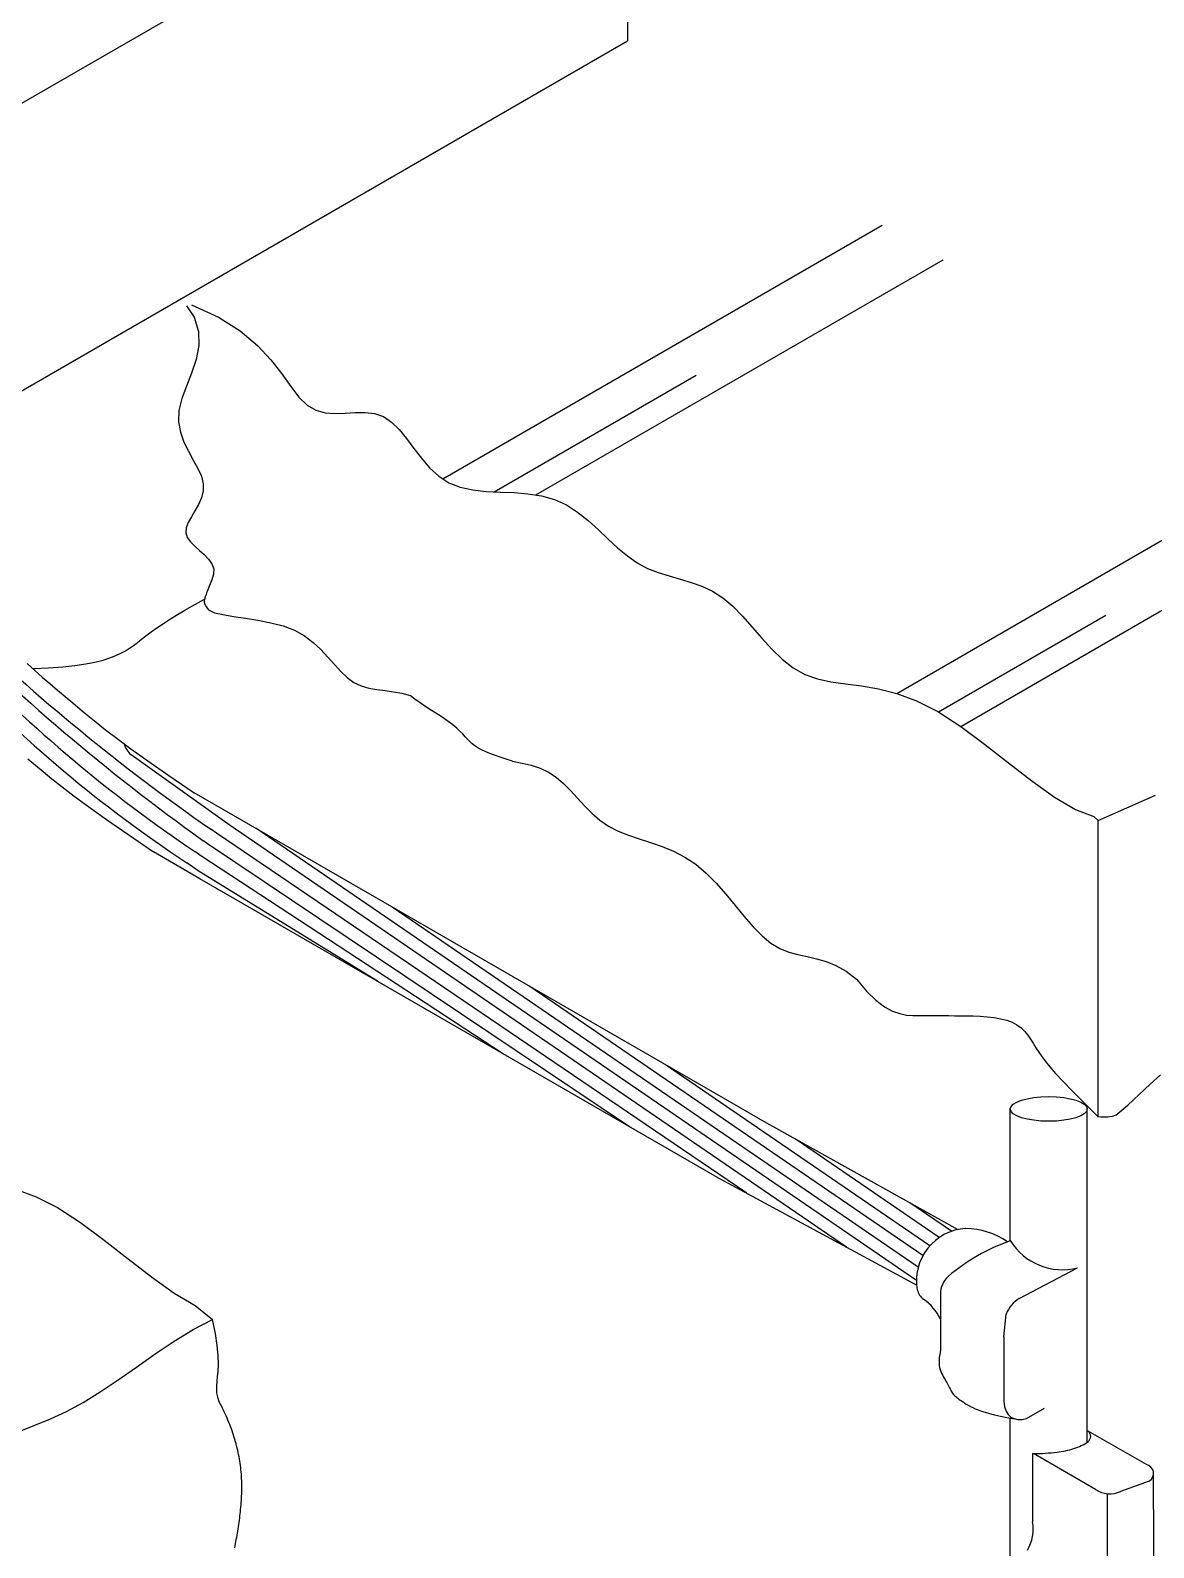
# Model space of a CAD drawing. Header units: millimetres. Extents: x -5321.6 to -5305.5, y -4645.7 to -4625.9.
# Drawn here: x -5314.468 to -5311.514, y -4640.977 to -4636.986 of the extents above; entities that cross this region are included whole.
import ezdxf

# ---------------------------------------------------------------- set-up
doc = ezdxf.new("R2010")
doc.units = ezdxf.units.MM
doc.header["$LTSCALE"] = 10
doc.layers.add('Termotécnica', color=7, linetype='Continuous')

msp = doc.modelspace()

# ---------------------------------------------------------------- linework, layer by layer
at = {"layer": 'Termotécnica', "color": 2}
for p, q in [((-5315.037, -4637.493), (-5312.8973, -4636.2576)), ((-5312.8973, -4636.2576), (-5312.8973, -4637.0138)), ((-5314.8817, -4638.1595), (-5312.8973, -4637.0138)), ((-5314.0571, -4637.7112), (-5314.0373, -4637.7404)), ((-5314.0445, -4637.7081), (-5313.9732, -4637.7408)), ((-5314.0373, -4637.7404), (-5314.0256, -4637.7782)), ((-5313.9732, -4637.7408), (-5313.9161, -4637.777)), ((-5314.0256, -4637.7782), (-5314.0249, -4637.8155)), ((-5313.9161, -4637.777), (-5313.8709, -4637.8151)), ((-5314.0249, -4637.8155), (-5314.0321, -4637.8521)), ((-5313.8709, -4637.8151), (-5313.8352, -4637.8533)), ((-5314.0321, -4637.8521), (-5314.044, -4637.8877)), ((-5313.8352, -4637.8533), (-5313.8066, -4637.8898)), ((-5314.0577, -4637.9221), (-5314.0699, -4637.955)), ((-5314.044, -4637.8877), (-5314.0577, -4637.9221)), ((-5313.8066, -4637.8898), (-5313.7829, -4637.923)), ((-5313.7829, -4637.923), (-5313.7616, -4637.9511)), ((-5314.0699, -4637.955), (-5314.0776, -4637.9862)), ((-5313.7616, -4637.9511), (-5313.7404, -4637.9723)), ((-5314.0776, -4637.9862), (-5314.0785, -4638.0156)), ((-5313.7404, -4637.9723), (-5313.7174, -4637.9855)), ((-5313.7174, -4637.9855), (-5313.6927, -4637.9921)), ((-5313.6927, -4637.9921), (-5313.6669, -4637.994)), ((-5313.6669, -4637.994), (-5313.6404, -4637.9932)), ((-5313.6404, -4637.9932), (-5313.6139, -4637.9916)), ((-5313.6139, -4637.9916), (-5313.5879, -4637.9913)), ((-5313.5879, -4637.9913), (-5313.5629, -4637.9941)), ((-5313.5629, -4637.9941), (-5313.5396, -4638.0021)), ((-5313.5396, -4638.0021), (-5313.5182, -4638.0165)), ((-5314.0785, -4638.0156), (-5314.0734, -4638.0432)), ((-5313.5182, -4638.0165), (-5313.4982, -4638.0364)), ((-5313.4982, -4638.0364), (-5313.4789, -4638.06)), ((-5314.0734, -4638.0432), (-5314.0641, -4638.0691)), ((-5314.0641, -4638.0691), (-5314.0523, -4638.0935)), ((-5313.4789, -4638.06), (-5313.4595, -4638.0858)), ((-5314.0523, -4638.0935), (-5314.0396, -4638.1165)), ((-5314.0396, -4638.1165), (-5314.0277, -4638.1383)), ((-5313.4595, -4638.0858), (-5313.4395, -4638.1119)), ((-5313.4395, -4638.1119), (-5313.4179, -4638.1368)), ((-5314.0277, -4638.1383), (-5314.0183, -4638.1591)), ((-5314.0183, -4638.1591), (-5314.0132, -4638.1789)), ((-5313.4179, -4638.1368), (-5313.3942, -4638.1589)), ((-5313.3942, -4638.1589), (-5313.3675, -4638.1763)), ((-5314.0134, -4638.1979), (-5314.0182, -4638.2161)), ((-5314.0132, -4638.1789), (-5314.0134, -4638.1979)), ((-5313.3675, -4638.1763), (-5313.3374, -4638.1881)), ((-5313.3374, -4638.1881), (-5313.3044, -4638.1951)), ((-5313.3044, -4638.1951), (-5313.2693, -4638.1988)), ((-5313.2693, -4638.1988), (-5313.2329, -4638.2007)), ((-5313.2329, -4638.2007), (-5313.196, -4638.2023)), ((-5313.196, -4638.2023), (-5313.1593, -4638.205)), ((-5314.0259, -4638.2334), (-5314.0352, -4638.25)), ((-5314.0182, -4638.2161), (-5314.0259, -4638.2334)), ((-5313.1593, -4638.205), (-5313.1237, -4638.2104)), ((-5313.1237, -4638.2104), (-5313.0898, -4638.2199)), ((-5313.0898, -4638.2199), (-5313.0583, -4638.2345)), ((-5313.0583, -4638.2345), (-5313.0289, -4638.2535)), ((-5314.0527, -4638.2805), (-5314.0581, -4638.2945)), ((-5314.0446, -4638.2657), (-5314.0527, -4638.2805)), ((-5314.0352, -4638.25), (-5314.0446, -4638.2657)), ((-5313.0289, -4638.2535), (-5313.0012, -4638.2755)), ((-5313.0012, -4638.2755), (-5312.9748, -4638.2993)), ((-5314.0581, -4638.2945), (-5314.0593, -4638.3076)), ((-5314.0593, -4638.3076), (-5314.0553, -4638.3199)), ((-5314.0553, -4638.3199), (-5314.047, -4638.3316)), ((-5312.9748, -4638.2993), (-5312.949, -4638.3236)), ((-5314.047, -4638.3316), (-5314.0359, -4638.3429)), ((-5314.0359, -4638.3429), (-5314.0233, -4638.3541)), ((-5314.0233, -4638.3541), (-5314.0106, -4638.3653)), ((-5312.949, -4638.3236), (-5312.9236, -4638.3473)), ((-5312.9236, -4638.3473), (-5312.898, -4638.3689)), ((-5314.0106, -4638.3653), (-5313.9992, -4638.377)), ((-5313.9992, -4638.377), (-5313.9905, -4638.3894)), ((-5313.9905, -4638.3894), (-5313.9859, -4638.4026)), ((-5312.898, -4638.3689), (-5312.8718, -4638.3873)), ((-5312.8718, -4638.3873), (-5312.8446, -4638.4016)), ((-5312.8446, -4638.4016), (-5312.8166, -4638.4126)), ((-5313.9904, -4638.4317), (-5313.9966, -4638.4469)), ((-5313.9863, -4638.4168), (-5313.9904, -4638.4317)), ((-5313.9859, -4638.4026), (-5313.9863, -4638.4168)), ((-5312.8166, -4638.4126), (-5312.7881, -4638.4215)), ((-5312.7881, -4638.4215), (-5312.7593, -4638.4297)), ((-5312.7593, -4638.4297), (-5312.7305, -4638.4383)), ((-5312.7305, -4638.4383), (-5312.702, -4638.4485)), ((-5313.9966, -4638.4469), (-5314.0032, -4638.4619)), ((-5312.702, -4638.4485), (-5312.6741, -4638.4617)), ((-5312.6741, -4638.4617), (-5312.6469, -4638.479)), ((-5312.6469, -4638.479), (-5312.6207, -4638.5012)), ((-5314, -4638.5106), (-5313.9839, -4638.518)), ((-5313.9839, -4638.518), (-5313.9337, -4638.5283)), ((-5312.6207, -4638.5012), (-5312.5951, -4638.5273)), ((-5313.9337, -4638.5283), (-5313.9026, -4638.5328)), ((-5313.9026, -4638.5328), (-5313.8695, -4638.5379)), ((-5313.8695, -4638.5379), (-5313.8359, -4638.5443)), ((-5313.8359, -4638.5443), (-5313.8033, -4638.5529)), ((-5313.8033, -4638.5529), (-5313.7733, -4638.5642)), ((-5312.5951, -4638.5273), (-5312.5698, -4638.5557)), ((-5312.5698, -4638.5557), (-5312.5442, -4638.585)), ((-5313.7733, -4638.5642), (-5313.747, -4638.5789)), ((-5313.747, -4638.5789), (-5313.7241, -4638.5962)), ((-5313.7241, -4638.5962), (-5313.7038, -4638.6152)), ((-5312.5442, -4638.585), (-5312.518, -4638.6137)), ((-5313.7038, -4638.6152), (-5313.6854, -4638.6349)), ((-5313.6854, -4638.6349), (-5313.6683, -4638.6544)), ((-5312.518, -4638.6137), (-5312.4907, -4638.6402)), ((-5312.4907, -4638.6402), (-5312.4619, -4638.6631)), ((-5313.6683, -4638.6544), (-5313.6516, -4638.6726)), ((-5313.6516, -4638.6726), (-5313.6349, -4638.6886)), ((-5312.4619, -4638.6631), (-5312.4312, -4638.6808)), ((-5312.4312, -4638.6808), (-5312.3981, -4638.6924)), ((-5313.6349, -4638.6886), (-5313.6172, -4638.7014)), ((-5313.6172, -4638.7014), (-5313.5981, -4638.7105)), ((-5313.5981, -4638.7105), (-5313.5778, -4638.7164)), ((-5313.5778, -4638.7164), (-5313.5566, -4638.7202)), ((-5313.5566, -4638.7202), (-5313.5348, -4638.723)), ((-5312.3981, -4638.6924), (-5312.3624, -4638.6997)), ((-5312.3624, -4638.6997), (-5312.324, -4638.7048)), ((-5312.324, -4638.7048), (-5312.2824, -4638.7101)), ((-5312.2824, -4638.7101), (-5312.2376, -4638.7179)), ((-5312.2376, -4638.7179), (-5312.1893, -4638.7303)), ((-5313.5348, -4638.723), (-5313.5128, -4638.7259)), ((-5313.5128, -4638.7259), (-5313.4909, -4638.7297)), ((-5313.4909, -4638.7297), (-5313.4694, -4638.7356)), ((-5312.1893, -4638.7303), (-5312.1372, -4638.7496)), ((-5312.1372, -4638.7496), (-5312.0812, -4638.7782)), ((-5312.0812, -4638.7782), (-5312.0213, -4638.8172)), ((-5312.0213, -4638.8172), (-5311.9589, -4638.8635)), ((-5311.9589, -4638.8635), (-5311.8959, -4638.9127)), ((-5313.1998, -4638.909), (-5313.175, -4638.9138)), ((-5313.175, -4638.9138), (-5313.1508, -4638.9195)), ((-5313.1508, -4638.9195), (-5313.1275, -4638.927)), ((-5311.8959, -4638.9127), (-5311.8338, -4638.9606)), ((-5313.1275, -4638.927), (-5313.1055, -4638.9373)), ((-5313.1055, -4638.9373), (-5313.0851, -4638.951)), ((-5313.0851, -4638.951), (-5313.066, -4638.9676)), ((-5311.8338, -4638.9606), (-5311.7745, -4639.003)), ((-5313.066, -4638.9676), (-5313.0476, -4638.9861)), ((-5313.0476, -4638.9861), (-5313.0293, -4639.0058)), ((-5311.6599, -4639.0643), (-5311.5091, -4638.998)), ((-5313.0293, -4639.0058), (-5313.0107, -4639.0258)), ((-5313.0107, -4639.0258), (-5312.9912, -4639.0453)), ((-5311.7745, -4639.003), (-5311.7196, -4639.0357)), ((-5311.7196, -4639.0357), (-5311.671, -4639.0542)), ((-5312.9912, -4639.0453), (-5312.9703, -4639.0634)), ((-5312.9703, -4639.0634), (-5312.9475, -4639.0792)), ((-5312.9475, -4639.0792), (-5312.9223, -4639.0923)), ((-5311.671, -4639.0542), (-5311.6599, -4639.0643)), ((-5311.6599, -4639.8452), (-5311.6599, -4639.0643)), ((-5312.9223, -4639.0923), (-5312.8952, -4639.1033)), ((-5312.8952, -4639.1033), (-5312.8666, -4639.1131)), ((-5312.8666, -4639.1131), (-5312.837, -4639.1228)), ((-5312.837, -4639.1228), (-5312.8068, -4639.1334)), ((-5312.8068, -4639.1334), (-5312.7766, -4639.1457)), ((-5312.7766, -4639.1457), (-5312.7468, -4639.1609)), ((-5312.7468, -4639.1609), (-5312.718, -4639.1798)), ((-5312.718, -4639.1798), (-5312.6904, -4639.2031)), ((-5312.6904, -4639.2031), (-5312.6641, -4639.2298)), ((-5312.6641, -4639.2298), (-5312.6388, -4639.2586)), ((-5312.6388, -4639.2586), (-5312.6143, -4639.2882)), ((-5312.6143, -4639.2882), (-5312.5904, -4639.3172)), ((-5312.5904, -4639.3172), (-5312.5669, -4639.3443)), ((-5312.5669, -4639.3443), (-5312.5437, -4639.3682)), ((-5312.5437, -4639.3682), (-5312.5204, -4639.3875)), ((-5312.5204, -4639.3875), (-5312.4971, -4639.4014)), ((-5312.4971, -4639.4014), (-5312.4734, -4639.4108)), ((-5312.4734, -4639.4108), (-5312.4495, -4639.4175)), ((-5312.4495, -4639.4175), (-5312.4252, -4639.4228)), ((-5312.4252, -4639.4228), (-5312.4005, -4639.4283)), ((-5312.4005, -4639.4283), (-5312.3752, -4639.4355)), ((-5312.3752, -4639.4355), (-5312.3494, -4639.446)), ((-5312.3494, -4639.446), (-5312.3229, -4639.4613)), ((-5312.3229, -4639.4613), (-5312.2957, -4639.4821)), ((-5311.5519, -4639.7855), (-5311.5232, -4639.7585)), ((-5311.5232, -4639.7585), (-5311.4954, -4639.7335)), ((-5311.5819, -4639.8131), (-5311.5519, -4639.7855)), ((-5311.891, -4640.1705), (-5311.891, -4639.8235)), ((-5311.6885, -4640.3196), (-5311.6885, -4639.8235)), ((-5311.6132, -4639.8395), (-5311.5819, -4639.8131)), ((-5314.5046, -4640.035), (-5314.4526, -4640.0543)), ((-5314.4526, -4640.0543), (-5314.3965, -4640.0829)), ((-5314.3965, -4640.0829), (-5314.3366, -4640.1219)), ((-5314.3366, -4640.1219), (-5314.2743, -4640.1682)), ((-5314.2743, -4640.1682), (-5314.2112, -4640.2174)), ((-5314.2112, -4640.2174), (-5314.1491, -4640.2654)), ((-5314.1491, -4640.2654), (-5314.0898, -4640.3078)), ((-5311.8673, -4640.3217), (-5311.7139, -4640.2413)), ((-5314.0898, -4640.3078), (-5314.0349, -4640.3404)), ((-5312.0748, -4640.3101), (-5312.0748, -4640.4589)), ((-5314.0349, -4640.3404), (-5313.9888, -4640.3769)), ((-5311.6885, -4640.6999), (-5311.6885, -4640.3196)), ((-5314.0398, -4640.4037), (-5313.9888, -4640.3769)), ((-5313.9814, -4640.4143), (-5313.9888, -4640.3769)), ((-5311.9081, -4640.423), (-5311.9014, -4640.363)), ((-5314.1402, -4640.468), (-5314.0903, -4640.4346)), ((-5314.0903, -4640.4346), (-5314.0398, -4640.4037)), ((-5313.9767, -4640.446), (-5313.9814, -4640.4143)), ((-5311.9081, -4640.423), (-5311.9081, -4640.5925)), ((-5314.1893, -4640.5025), (-5314.1402, -4640.468)), ((-5313.9744, -4640.4725), (-5313.9767, -4640.446)), ((-5313.9737, -4640.4946), (-5313.9744, -4640.4725)), ((-5314.2374, -4640.5363), (-5314.1893, -4640.5025)), ((-5313.9755, -4640.528), (-5313.9743, -4640.5129)), ((-5313.9743, -4640.5129), (-5313.9737, -4640.4946)), ((-5314.2841, -4640.568), (-5314.2374, -4640.5363)), ((-5313.978, -4640.5612), (-5313.9779, -4640.5516)), ((-5313.9779, -4640.5516), (-5313.9769, -4640.5407)), ((-5313.9769, -4640.5407), (-5313.9755, -4640.528)), ((-5314.3732, -4640.6191), (-5314.3295, -4640.5959)), ((-5314.3295, -4640.5959), (-5314.2841, -4640.568)), ((-5313.9774, -4640.5698), (-5313.978, -4640.5612)), ((-5313.9761, -4640.5776), (-5313.9774, -4640.5698)), ((-5313.9742, -4640.5847), (-5313.9761, -4640.5776)), ((-5313.972, -4640.5912), (-5313.9742, -4640.5847)), ((-5313.9694, -4640.5973), (-5313.972, -4640.5912)), ((-5313.9666, -4640.603), (-5313.9694, -4640.5973)), ((-5314.4155, -4640.6385), (-5314.3732, -4640.6191)), ((-5313.9638, -4640.6087), (-5313.9666, -4640.603)), ((-5313.961, -4640.6143), (-5313.9638, -4640.6087)), ((-5313.9584, -4640.6199), (-5313.961, -4640.6143)), ((-5313.9557, -4640.6255), (-5313.9584, -4640.6199)), ((-5313.9532, -4640.6311), (-5313.9557, -4640.6255)), ((-5313.9507, -4640.6368), (-5313.9532, -4640.6311)), ((-5313.9483, -4640.6424), (-5313.9507, -4640.6368)), ((-5311.891, -4641.0513), (-5311.891, -4640.6362)), ((-5311.8479, -4640.6381), (-5311.8006, -4640.6106)), ((-5314.4971, -4640.6715), (-5314.4567, -4640.6555)), ((-5314.4567, -4640.6555), (-5314.4155, -4640.6385)), ((-5313.946, -4640.648), (-5313.9483, -4640.6424)), ((-5313.9438, -4640.6536), (-5313.946, -4640.648)), ((-5313.9416, -4640.6592), (-5313.9438, -4640.6536)), ((-5313.9395, -4640.6648), (-5313.9416, -4640.6592)), ((-5313.9375, -4640.6705), (-5313.9395, -4640.6648)), ((-5313.9355, -4640.6761), (-5313.9375, -4640.6705)), ((-5313.9337, -4640.6817), (-5313.9355, -4640.6761)), ((-5311.5329, -4640.7588), (-5311.6863, -4640.6713)), ((-5313.9319, -4640.6874), (-5313.9337, -4640.6817)), ((-5313.9302, -4640.693), (-5313.9319, -4640.6874)), ((-5313.9285, -4640.6987), (-5313.9302, -4640.693)), ((-5313.927, -4640.7043), (-5313.9285, -4640.6987)), ((-5313.9255, -4640.71), (-5313.927, -4640.7043)), ((-5313.9241, -4640.7156), (-5313.9255, -4640.71)), ((-5313.9227, -4640.7213), (-5313.9241, -4640.7156)), ((-5313.9215, -4640.727), (-5313.9227, -4640.7213)), ((-5313.9203, -4640.7326), (-5313.9215, -4640.727)), ((-5313.9192, -4640.7383), (-5313.9203, -4640.7326)), ((-5313.9182, -4640.744), (-5313.9192, -4640.7383)), ((-5313.9172, -4640.7497), (-5313.9182, -4640.744)), ((-5313.9164, -4640.7554), (-5313.9172, -4640.7497)), ((-5313.9156, -4640.7611), (-5313.9164, -4640.7554)), ((-5311.8322, -4640.7299), (-5311.8322, -4640.9099)), ((-5311.6669, -4640.8248), (-5311.8296, -4640.7299)), ((-5313.9149, -4640.7669), (-5313.9156, -4640.7611)), ((-5313.9143, -4640.7726), (-5313.9149, -4640.7669)), ((-5313.9137, -4640.7783), (-5313.9143, -4640.7726)), ((-5313.9132, -4640.7841), (-5313.9137, -4640.7783)), ((-5313.9128, -4640.7899), (-5313.9132, -4640.7841)), ((-5313.9125, -4640.7956), (-5313.9128, -4640.7899)), ((-5313.9123, -4640.8014), (-5313.9125, -4640.7956)), ((-5311.5146, -4640.877), (-5311.5146, -4640.7864)), ((-5313.9125, -4640.8419), (-5313.9123, -4640.8361)), ((-5313.9121, -4640.8072), (-5313.9123, -4640.8014)), ((-5313.9123, -4640.8361), (-5313.9121, -4640.8304)), ((-5313.912, -4640.813), (-5313.9121, -4640.8072)), ((-5313.9121, -4640.8304), (-5313.912, -4640.8246)), ((-5313.912, -4640.8188), (-5313.912, -4640.813)), ((-5313.912, -4640.8246), (-5313.912, -4640.8188)), ((-5311.6364, -4640.8354), (-5311.6364, -4641.0973)), ((-5311.6005, -4640.8293), (-5311.5249, -4640.8017)), ((-5313.915, -4640.8767), (-5313.9145, -4640.8709)), ((-5313.9145, -4640.8709), (-5313.914, -4640.8651)), ((-5313.914, -4640.8651), (-5313.9135, -4640.8593)), ((-5313.9135, -4640.8593), (-5313.9131, -4640.8535)), ((-5313.9131, -4640.8535), (-5313.9128, -4640.8477)), ((-5313.9128, -4640.8477), (-5313.9125, -4640.8419)), ((-5313.92, -4640.9168), (-5313.9192, -4640.9111)), ((-5313.9192, -4640.9111), (-5313.9184, -4640.9054)), ((-5313.9184, -4640.9054), (-5313.9176, -4640.8997)), ((-5313.9176, -4640.8997), (-5313.9169, -4640.8939)), ((-5313.9169, -4640.8939), (-5313.9162, -4640.8882)), ((-5313.9162, -4640.8882), (-5313.9156, -4640.8824)), ((-5313.9156, -4640.8824), (-5313.915, -4640.8767)), ((-5311.5146, -4640.877), (-5311.5146, -4641.1881)), ((-5313.9273, -4640.9614), (-5313.9264, -4640.9559)), ((-5313.9264, -4640.9559), (-5313.9254, -4640.9504)), ((-5313.9254, -4640.9504), (-5313.9244, -4640.9449)), ((-5313.9244, -4640.9449), (-5313.9235, -4640.9393)), ((-5313.9235, -4640.9393), (-5313.9226, -4640.9337)), ((-5313.9226, -4640.9337), (-5313.9217, -4640.9281)), ((-5313.9217, -4640.9281), (-5313.9208, -4640.9224)), ((-5313.9208, -4640.9224), (-5313.92, -4640.9168)), ((-5313.9303, -4640.9778), (-5313.9293, -4640.9724)), ((-5313.9293, -4640.9724), (-5313.9283, -4640.9669)), ((-5313.9283, -4640.9669), (-5313.9273, -4640.9614))]:
    msp.add_line(p, q, dxfattribs=at)
at = {"layer": 'Termotécnica', "color": 1}
for p, q in [((-5313.3837, -4638.1657), (-5312.2281, -4637.4985)), ((-5313.1384, -4638.2082), (-5312.0672, -4637.5897)), ((-5313.2485, -4638.1999), (-5312.7171, -4637.8931)), ((-5312.1895, -4638.7302), (-5311.1502, -4638.1301)), ((-5312.0213, -4638.8172), (-5310.9893, -4638.2213)), ((-5312.0798, -4638.7791), (-5311.6392, -4638.5247)), ((-5313.9453, -4639.0757), (-5314.2027, -4638.8923)), ((-5312.3216, -4640.1874), (-5313.9453, -4639.0757)), ((-5314.002, -4639.1259), (-5314.0146, -4639.1169)), ((-5313.9788, -4639.0983), (-5313.9938, -4639.0876)), ((-5312.584, -4640.0452), (-5313.9788, -4639.0983)), ((-5312.1375, -4640.2749), (-5313.8755, -4639.0849)), ((-5314.0174, -4639.1591), (-5314.0354, -4639.1463)), ((-5313.2234, -4639.679), (-5314.0174, -4639.1591)), ((-5312.892, -4639.8704), (-5314.002, -4639.1259)), ((-5314.0237, -4639.1987), (-5314.0562, -4639.1756)), ((-5313.5548, -4639.4877), (-5314.0237, -4639.1987)), ((-5312.1328, -4640.2396), (-5313.5163, -4639.2923)), ((-5312.1206, -4640.2093), (-5313.157, -4639.4997)), ((-5312.1023, -4640.1833), (-5312.7977, -4639.7072)), ((-5312.1023, -4640.1833), (-5312.7977, -4639.7072)), ((-5312.0776, -4640.1617), (-5312.457, -4639.9019)), ((-5312.0453, -4640.1452), (-5312.1552, -4640.07))]:
    msp.add_line(p, q, dxfattribs=at)
at = {"layer": 'Termotécnica', "color": 3}
for p, q in [((-5314.4761, -4638.6519), (-5314.4565, -4638.6697)), ((-5314.4565, -4638.6697), (-5314.4366, -4638.6872)), ((-5314.4366, -4638.6872), (-5314.4167, -4638.7044)), ((-5314.4167, -4638.7044), (-5314.3967, -4638.7214)), ((-5314.3967, -4638.7214), (-5314.3767, -4638.7381)), ((-5314.3767, -4638.7381), (-5314.3567, -4638.7548)), ((-5314.3567, -4638.7548), (-5314.3368, -4638.7714)), ((-5314.3368, -4638.7714), (-5314.3167, -4638.7882)), ((-5314.3167, -4638.7882), (-5314.2951, -4638.806)), ((-5314.2951, -4638.806), (-5314.2701, -4638.8259)), ((-5314.2701, -4638.8259), (-5314.2402, -4638.8488)), ((-5314.2402, -4638.8488), (-5314.2037, -4638.8758)), ((-5314.2037, -4638.8758), (-5314.1588, -4638.9079)), ((-5314.4744, -4638.9024), (-5314.4545, -4638.919)), ((-5314.4545, -4638.919), (-5314.434, -4638.9361)), ((-5314.1588, -4638.9079), (-5314.1038, -4638.9462)), ((-5314.434, -4638.9361), (-5314.4112, -4638.9548)), ((-5314.4112, -4638.9548), (-5314.3846, -4638.976)), ((-5314.1038, -4638.9462), (-5314.0371, -4638.9916)), ((-5314.3846, -4638.976), (-5314.3529, -4639.0003)), ((-5314.3529, -4639.0003), (-5314.3146, -4639.0286)), ((-5313.9109, -4639.0645), (-5314.0371, -4638.9916)), ((-5314.3146, -4639.0286), (-5314.2682, -4639.0618)), ((-5314.2682, -4639.0618), (-5314.2121, -4639.1009)), ((-5312.5542, -4639.8478), (-5313.9109, -4639.0645)), ((-5314.2121, -4639.1009), (-5314.1446, -4639.1472)), ((-5314.0225, -4639.2177), (-5314.1446, -4639.1472)), ((-5312.6673, -4640.0001), (-5314.0225, -4639.2177)), ((-5312.5542, -4639.8478), (-5312.0286, -4640.1405)), ((-5312.6673, -4640.0001), (-5312.137, -4640.2874))]:
    msp.add_line(p, q, dxfattribs=at)
at = {"layer": 'Termotécnica', "color": 2}
for points in [[(-5314.0032, -4638.4619), (-5314.0046, -4638.4661), (-5314.0059, -4638.4699), (-5314.007, -4638.4732), (-5314.0081, -4638.4762), (-5314.0089, -4638.4789), (-5314.0096, -4638.4814), (-5314.0102, -4638.4837), (-5314.0106, -4638.4858), (-5314.0108, -4638.488), (-5314.0107, -4638.4902), (-5314.0103, -4638.4926), (-5314.0095, -4638.4953), (-5314.0081, -4638.4983), (-5314.0061, -4638.5018), (-5314.0035, -4638.5059), (-5314, -4638.5106)], [(-5314.4619, -4638.6648), (-5314.42, -4638.6633), (-5314.3831, -4638.6607), (-5314.3507, -4638.6572), (-5314.3225, -4638.6529), (-5314.2981, -4638.648), (-5314.277, -4638.6426), (-5314.2588, -4638.6368), (-5314.2432, -4638.6308), (-5314.2298, -4638.6246), (-5314.2179, -4638.6181), (-5314.2072, -4638.6113), (-5314.1969, -4638.6041), (-5314.1867, -4638.5963), (-5314.1759, -4638.5879), (-5314.1641, -4638.5787), (-5314.1506, -4638.5687), (-5314.1352, -4638.5578), (-5314.1181, -4638.5462), (-5314.0999, -4638.5344), (-5314.0811, -4638.5226), (-5314.0621, -4638.5112), (-5314.0436, -4638.5005), (-5314.0261, -4638.4909), (-5314.01, -4638.4827)], [(-5313.1998, -4638.909), (-5313.217, -4638.9033), (-5313.2327, -4638.8981), (-5313.247, -4638.8931), (-5313.26, -4638.8883), (-5313.2716, -4638.8836), (-5313.282, -4638.8788), (-5313.2911, -4638.8739), (-5313.2991, -4638.8687), (-5313.3061, -4638.8632), (-5313.3124, -4638.8572), (-5313.3183, -4638.8509), (-5313.3244, -4638.8442), (-5313.3309, -4638.837), (-5313.3382, -4638.8294), (-5313.3468, -4638.8214), (-5313.357, -4638.8129), (-5313.3692, -4638.804), (-5313.3828, -4638.7947), (-5313.3975, -4638.7851), (-5313.4127, -4638.7753), (-5313.428, -4638.7654), (-5313.4429, -4638.7554), (-5313.4569, -4638.7455), (-5313.4694, -4638.7356)], [(-5312.2957, -4639.4821), (-5312.2688, -4639.5137), (-5312.2441, -4639.5375), (-5312.2214, -4639.5545), (-5312.2004, -4639.5659), (-5312.1811, -4639.5728), (-5312.1634, -4639.5764), (-5312.147, -4639.5777), (-5312.1318, -4639.5779), (-5312.1176, -4639.5779), (-5312.1043, -4639.5779), (-5312.0914, -4639.5779), (-5312.0786, -4639.5779), (-5312.0656, -4639.578), (-5312.0522, -4639.578), (-5312.0379, -4639.5781), (-5312.0225, -4639.5783), (-5312.0058, -4639.5784), (-5311.9881, -4639.5789), (-5311.9699, -4639.5796), (-5311.9515, -4639.581), (-5311.9335, -4639.5831), (-5311.9162, -4639.5861), (-5311.9002, -4639.5901), (-5311.8857, -4639.5955), (-5311.8732, -4639.6022), (-5311.8625, -4639.6101), (-5311.8532, -4639.6191), (-5311.8449, -4639.629), (-5311.8374, -4639.6397), (-5311.8303, -4639.6508), (-5311.8233, -4639.6623), (-5311.816, -4639.674), (-5311.808, -4639.6858), (-5311.7986, -4639.6985), (-5311.7867, -4639.713), (-5311.7716, -4639.7302), (-5311.7522, -4639.7509), (-5311.7277, -4639.7762), (-5311.6973, -4639.8068), (-5311.6599, -4639.8438)], [(-5311.6132, -4639.8395), (-5311.618, -4639.8415), (-5311.6232, -4639.8431), (-5311.6286, -4639.8442), (-5311.6343, -4639.845), (-5311.6402, -4639.8453), (-5311.6465, -4639.8452), (-5311.6531, -4639.8447), (-5311.6599, -4639.8438)], [(-5312.0748, -4640.4589), (-5312.0765, -4640.4686), (-5312.0775, -4640.4772), (-5312.078, -4640.485), (-5312.078, -4640.4919), (-5312.0775, -4640.4982), (-5312.0766, -4640.5039), (-5312.0753, -4640.5092), (-5312.0736, -4640.5141), (-5312.0717, -4640.5188), (-5312.0695, -4640.5232), (-5312.0672, -4640.5275), (-5312.0648, -4640.5316), (-5312.0624, -4640.5355), (-5312.06, -4640.5393), (-5312.0577, -4640.5429), (-5312.0557, -4640.5465), (-5312.0538, -4640.55), (-5312.0521, -4640.5534), (-5312.0505, -4640.5567), (-5312.0491, -4640.5599), (-5312.0476, -4640.563), (-5312.0461, -4640.5659), (-5312.0446, -4640.5686), (-5312.0429, -4640.5712), (-5312.041, -4640.5737), (-5312.039, -4640.5759), (-5312.0367, -4640.5781), (-5312.0343, -4640.5802), (-5312.0317, -4640.5824), (-5312.0288, -4640.5845), (-5312.0258, -4640.5867), (-5312.0225, -4640.5891), (-5312.019, -4640.5916), (-5312.0152, -4640.5943), (-5312.011, -4640.597), (-5312.0065, -4640.5999), (-5312.0015, -4640.6029), (-5311.9959, -4640.6059), (-5311.9897, -4640.609), (-5311.9828, -4640.6121), (-5311.9752, -4640.6151), (-5311.9666, -4640.6183), (-5311.9567, -4640.6214), (-5311.9454, -4640.6246), (-5311.9322, -4640.6279), (-5311.917, -4640.6312), (-5311.8996, -4640.6347), (-5311.8796, -4640.6382)], [(-5311.9081, -4640.5925), (-5311.9061, -4640.6067), (-5311.9021, -4640.6182), (-5311.8964, -4640.6272), (-5311.8891, -4640.6338), (-5311.8805, -4640.638), (-5311.8706, -4640.6401), (-5311.8596, -4640.6401), (-5311.8479, -4640.6381)]]:
    msp.add_lwpolyline(points, dxfattribs=at)
at = {"layer": 'Termotécnica', "color": 1}
for centre, radius, start, end in [((-5310.7686, -4634.5811), 5.5777, 224.8957, 234.4113), ((-5310.8473, -4634.5738), 5.5023, 226.1631, 235.1213), ((-5311.9639, -4636.058), 3.7186, 223.7559, 236.1471), ((-5312.1848, -4636.3208), 3.4136, 223.1464, 236.7533), ((-5314.1664, -4638.8481), 0.0572, 194.4435, 230.5659)]:
    msp.add_arc(centre, radius, start, end, dxfattribs=at)
at = {"layer": 'Termotécnica', "color": 2}
for centre, radius, start, end in [((-5311.9995, -4640.2755), 0.1381, 93.6179, 189.9742), ((-5312.0108, -4640.3354), 0.1977, 55.2332, 89.2302), ((-5311.7322, -4640.635), 0.4909, 108.8716, 130.9727), ((-5311.7538, -4640.0854), 0.1609, 211.6499, 284.3469), ((-5312.0148, -4640.3097), 0.06, 130.9727, 180.3857), ((-5312.0951, -4640.2901), 0.0414, 192.9953, 235.0723), ((-5312.2013, -4640.4387), 0.1413, 26.4371, 54.2765), ((-5311.823, -4640.3931), 0.084, 121.8019, 158.9528), ((-5311.759, -4640.7717), 0.1239, 54.0855, 55.3123), ((-5311.6961, -4640.6849), 0.0167, 0, 54.0855), ((-5311.8014, -4640.4566), 0.2716, 277.0835, 286.6992), ((-5311.759, -4640.598), 0.1239, 286.6992, 305.9145), ((-5311.6961, -4640.6849), 0.0167, 305.9145, 360), ((-5311.8296, -4640.23), 0.4999, 269.6946, 270), ((-5311.8296, -4640.23), 0.4999, 270, 277.0835), ((-5311.5379, -4640.7819), 0.0237, 303.2736, 77.8715), ((-5311.6295, -4640.7665), 0.0693, 237.344, 294.8225), ((-5311.9391, -4640.9287), 0.1085, 329.4203, 9.999)]:
    msp.add_arc(centre, radius, start, end, dxfattribs=at)
msp.add_ellipse((-5311.7897, -4639.8235), major_axis=(-0.1013, 0), ratio=0.319834, dxfattribs=at)

doc.saveas('drawing.dxf')
